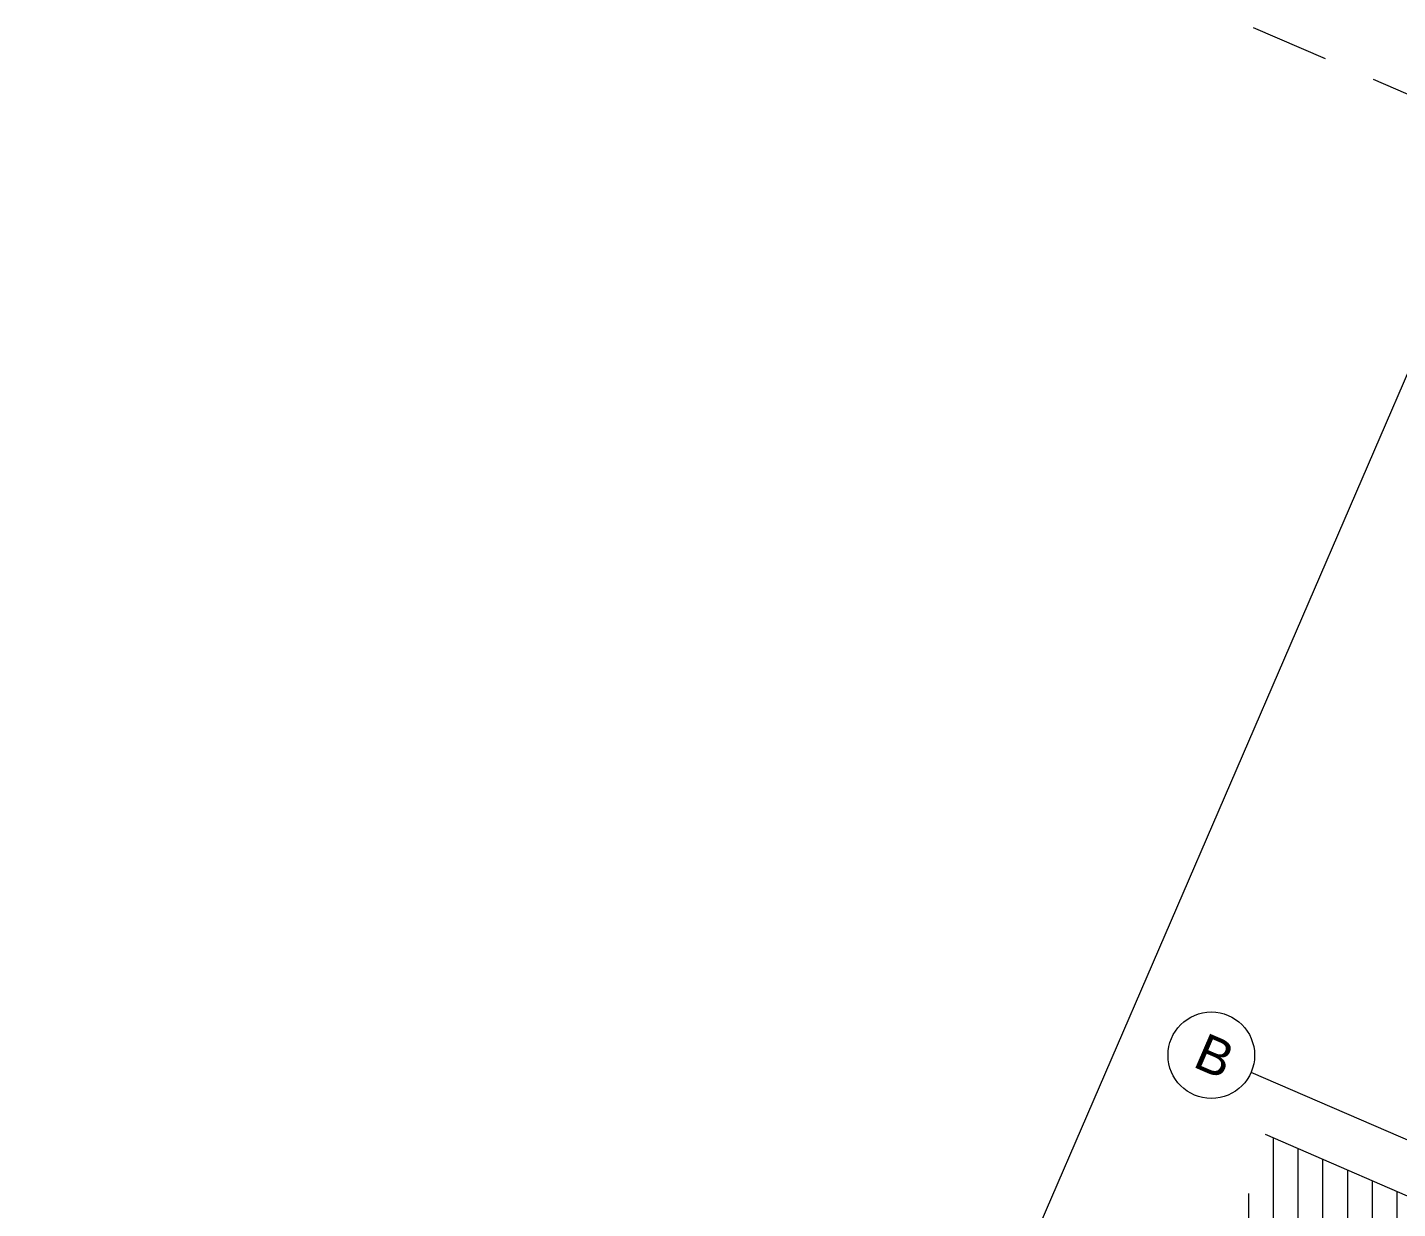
# Model space of a CAD drawing. Header units: millimetres. Extents: x 12535370 to 12566104, y 356204400 to 356234587.
# Drawn here: x 12536561 to 12542101, y 356224507 to 356229283 of the extents above; entities that cross this region are included whole.
import ezdxf
from ezdxf.enums import TextEntityAlignment as Align

# ---------------------------------------------------------------- set-up
doc = ezdxf.new("R2010")
doc.units = ezdxf.units.MM
doc.header["$MEASUREMENT"] = 0
doc.linetypes.add('Dashed Long', pattern=[529.166651, 317.499995, -211.666656])
doc.linetypes.add('Dot & Dashed', pattern=[6702.78, 3527.78, -1763.89, 0, -1411.11])
for name, color, linetype in [('New_010 Aussenwände', 7, 'Continuous'), ('New_110 Bemassungen Ausführung', 7, 'Continuous'), ('New_290 Raster _ Achsen', 7, 'Continuous')]:
    doc.layers.add(name, color=color, linetype=linetype)
for name, color, linetype, lineweight in [('New_010 Aussenwände_Pen_No__1', 7, 'Continuous', 13), ('New_110 Bemassungen Ausführung_Pen_No__1', 7, 'Continuous', 13), ('New_255 Plangrafiken_Pen_No__1', 7, 'Continuous', 13), ('New_255 Plangrafiken_Pen_No__39', 8, 'Continuous', 13), ('New_290 Raster _ Achsen_Pen_No__1', 7, 'Continuous', 13), ('New_290 Raster _ Achsen_Pen_No__108', 7, 'Continuous', 13), ('New_Baulinie_Pen_No__21', 1, 'Continuous', 13)]:
    doc.layers.add(name, color=color, linetype=linetype, lineweight=lineweight)
doc.styles.add('GENERATED_STYLE_1', font='arial.ttf')
doc.dimstyles.new('GENERATED_STYLE__1', dxfattribs={"dimtxt": 125, "dimasz": 47.5, "dimexe": 0.18, "dimexo": 2, "dimgap": 0, "dimtad": 1, "dimlfac": 0.001, "dimzin": 0, "dimdsep": 46, "dimtxsty": 'GENERATED_STYLE_1', "dimblk": 'ARROWHEAD_2', "dimblk1": 'ARROWHEAD_2', "dimblk2": 'ARROWHEAD_2', "dimcen": 0.09, "dimclrd": 7, "dimclre": 7, "dimclrt": 7, "dimadec": 0, "dimazin": 0, "dimtfac": 1, "dimtdec": 4, "dimtmove": 0, "dimatfit": 3, "dimfxl": 1, "dimtolj": 1, "dimtzin": 0, "dimarcsym": 0})

# ---------------------------------------------------------------- blocks, each defined once
blk = doc.blocks.new('*X29', base_point=(12240439.2, 356160438.4))
at = {"layer": 'New_255 Plangrafiken_Pen_No__39', "color": 8, "linetype": 'Continuous', "lineweight": 13}
for p, q in [((12541598.2, 356224793.2), (12541598.2, 356224683.6)), ((12541598.2, 356224793.2), (12541598.2, 356224683.6)), ((12541698.2, 356224749.8), (12541698.2, 356224683.6)), ((12541698.2, 356224749.8), (12541698.2, 356224683.6)), ((12541598.2, 356224683.6), (12541598.2, 356224433.6)), ((12541598.2, 356224683.6), (12541598.2, 356224433.6)), ((12541698.2, 356224683.6), (12541698.2, 356224433.6)), ((12541698.2, 356224683.6), (12541698.2, 356224433.6)), ((12541798.2, 356224706.4), (12541798.2, 356224683.6)), ((12541798.2, 356224706.4), (12541798.2, 356224683.6)), ((12541798.2, 356224683.6), (12541798.2, 356224433.6)), ((12541798.2, 356224683.6), (12541798.2, 356224433.6)), ((12541898.2, 356224662.9), (12541898.2, 356224433.6)), ((12541898.2, 356224662.9), (12541898.2, 356224433.6)), ((12541998.2, 356224619.5), (12541998.2, 356224433.6)), ((12541998.2, 356224619.5), (12541998.2, 356224433.6)), ((12541498.2, 356224567.5), (12541498.2, 356224433.6)), ((12541498.2, 356224567.5), (12541498.2, 356224433.6)), ((12542098.2, 356224576.1), (12542098.2, 356224433.6)), ((12542098.2, 356224576.1), (12542098.2, 356224433.6))]:
    blk.add_line(p, q, dxfattribs=at)
blk = doc.blocks.new('Fill_3', base_point=(12240439.2, 356160438.4))
at = {"layer": 'New_255 Plangrafiken_Pen_No__39', "color": 8, "linetype": 'Continuous', "lineweight": 13}
blk.add_blockref('*X29', (12240439.2, 356160438.4), dxfattribs=at)
blk = doc.blocks.new('Wall_29', base_point=(12541224.6, 356219410))
at = {"layer": 'New_010 Aussenwände', "linetype": 'Continuous', "lineweight": 0, "true_color": 0x000000}
h = blk.add_hatch(dxfattribs=at)
h.set_pattern_fill('BACKSTEIN', color=18, style=0, pattern_type=2)
h.set_pattern_definition([(45, (12240439.16, 356160438.356), (-53.033009, 53.033009), [])])
h.paths.add_polyline_path([(12543341.8, 356224780.1), (12541224.6, 356219410), (12541457.1, 356219318), (12543573.9, 356224687.2)])
h = blk.add_hatch(dxfattribs=at)
h.set_pattern_fill('BETON_BEWEHRT_SN46', color=18, style=0, pattern_type=2)
h.set_pattern_definition([(45, (12240439.16, 356160438.36), (-70.710678, 70.710678), [30, -20]), (45, (12240403.8, 356160473.71), (-70.710678, 70.710678), [100, 0])])
h.paths.add_polyline_path([(12543573.9, 356224687.2), (12541457.1, 356219318), (12541643.1, 356219244.4), (12543759.6, 356224612.9)])
at = {"layer": 'New_010 Aussenwände_Pen_No__1', "color": 7, "linetype": 'Continuous', "lineweight": 13}
blk.add_line((12543573.9, 356224687.2), (12541457.1, 356219318), dxfattribs=at)
at = {"layer": 'New_010 Aussenwände_Pen_No__1', "color": 7, "linetype": 'Continuous', "lineweight": 13, "flags": 128}
for points in [[(12543341.8, 356224780.1), (12541224.6, 356219410)], [(12541643.1, 356219244.4), (12543759.6, 356224612.9)]]:
    blk.add_lwpolyline(points, dxfattribs=at)
blk = doc.blocks.new('Standard grid marker[60]', base_point=(12541508.9, 356225057.5))
at = {"layer": 'New_290 Raster _ Achsen_Pen_No__1', "color": 7, "linetype": 'Continuous', "lineweight": 13}
blk.add_circle((12541348.2, 356225126.9), 175, dxfattribs=at)
at = {"layer": 'New_290 Raster _ Achsen_Pen_No__108', "color": 7, "linetype": 'Dot & Dashed', "lineweight": 13}
blk.add_line((12542426.9, 356224660.9), (12541508.9, 356225057.5), dxfattribs=at)
at = {"layer": 'New_290 Raster _ Achsen_Pen_No__108', "color": 7, "lineweight": 13, "style": 'GENERATED_STYLE_1'}
for tag, p in [('AC_MarkerText_1_0', (12541391.5, 356225192.9)), ('AC_MarkerText_1_1', (12564552.3, 356215187.8))]:
    blk.add_attdef(tag, text='', height=150, rotation=336.6365, dxfattribs=at).set_placement(p, align=Align.TOP_CENTER)
blk = doc.blocks.new('*D282', base_point=(12240439.2, 356160438.4))
at = {"layer": 'New_110 Bemassungen Ausführung_Pen_No__1', "color": 7, "linetype": 'Continuous', "lineweight": 13, "transparency": 16777216}
for p, q in [((12542441.4, 356228459.5), (12542355.4, 356228496.7)), ((12542419.9, 356228449.1), (12542376.9, 356228507.1)), ((12542398.4, 356228478.1), (12542410.5, 356228506.2)), ((12536604.2, 356215065.1), (12542398.4, 356228478.1)), ((12536647.2, 356215046.5), (12536561.2, 356215083.7)), ((12536582.7, 356215094.1), (12536625.7, 356215036.2)), ((12536592.1, 356215037.1), (12536604.2, 356215065.1))]:
    blk.add_line(p, q, dxfattribs=at)
at = {"layer": 'New_110 Bemassungen Ausführung_Pen_No__1', "color": 7, "lineweight": 13, "transparency": 16777216, "insert": (12539393.3, 356221584.6), "char_height": 125, "attachment_point": 7, "rotation": 66.6365, "style": 'GENERATED_STYLE_1'}
blk.add_mtext('\\A1;{\\pql;\\fArial|b0|i0|c0|p0;\\W1.000000;14,61}', dxfattribs=at)
blk = doc.blocks.new('ARROWHEAD_2')
at = {"color": 0, "linetype": 'Continuous', "lineweight": 0}
for p, q in [((0, 0), (-1, 0)), ((-0.38, -0.66), (0.38, 0.66))]:
    blk.add_line(p, q, dxfattribs=at)

msp = doc.modelspace()

# ---------------------------------------------------------------- linework, layer by layer
at = {"layer": 'New_255 Plangrafiken_Pen_No__1', "color": 7, "linetype": 'Continuous', "lineweight": 13}
msp.add_lwpolyline([(12543105.836, 356224138.584), (12541566.563, 356224806.92)], dxfattribs=at)
at = {"layer": 'New_Baulinie_Pen_No__21', "color": 1, "linetype": 'Dashed Long', "lineweight": 13}
msp.add_lwpolyline([(12541516.719, 356229282.727), (12561182.515, 356220787.43)], dxfattribs=at)

# ---------------------------------------------------------------- block references
at = {"layer": 'New_010 Aussenwände', "color": 7, "lineweight": 13}
msp.add_blockref('Wall_29', (12541224.647, 356219410.006), dxfattribs=at)
at = {"layer": 'New_255 Plangrafiken_Pen_No__39', "color": 8, "linetype": 'Continuous', "lineweight": 13}
msp.add_blockref('Fill_3', (12240439.157, 356160438.356), dxfattribs=at)
at = {"layer": 'New_290 Raster _ Achsen', "color": 7, "linetype": 'Continuous', "lineweight": 13}
ref = msp.add_blockref('Standard grid marker[60]', (12541508.851, 356225057.46), dxfattribs=at)
ref.add_attrib('AC_MarkerText_1', 'B', dxfattribs={"layer": 'New_290 Raster _ Achsen_Pen_No__108', "color": 7, "lineweight": 13, "height": 150, "rotation": 336.636458, "style": 'GENERATED_STYLE_1'}).set_placement((12541391.538, 356225192.898), align=Align.TOP_CENTER)

# ---------------------------------------------------------------- dimensions: what is measured, and where the dimension line sits
at = {"layer": 'New_110 Bemassungen Ausführung', "color": 7, "linetype": 'Continuous', "lineweight": 13}
dim = msp.add_linear_dim(base=(12542398.394, 356228478.097), p1=(12539105.263, 356213984.694), p2=(12544479.217, 356227579.216), angle=66.636458, dimstyle='GENERATED_STYLE__1', dxfattribs=at)
dim.commit()
dim.dimension.update_dxf_attribs({"geometry": '*D282', "text_midpoint": (12539418.949, 356221801.613), "dimtype": 160, "text_rotation": 66.636458})

doc.saveas('drawing.dxf')
